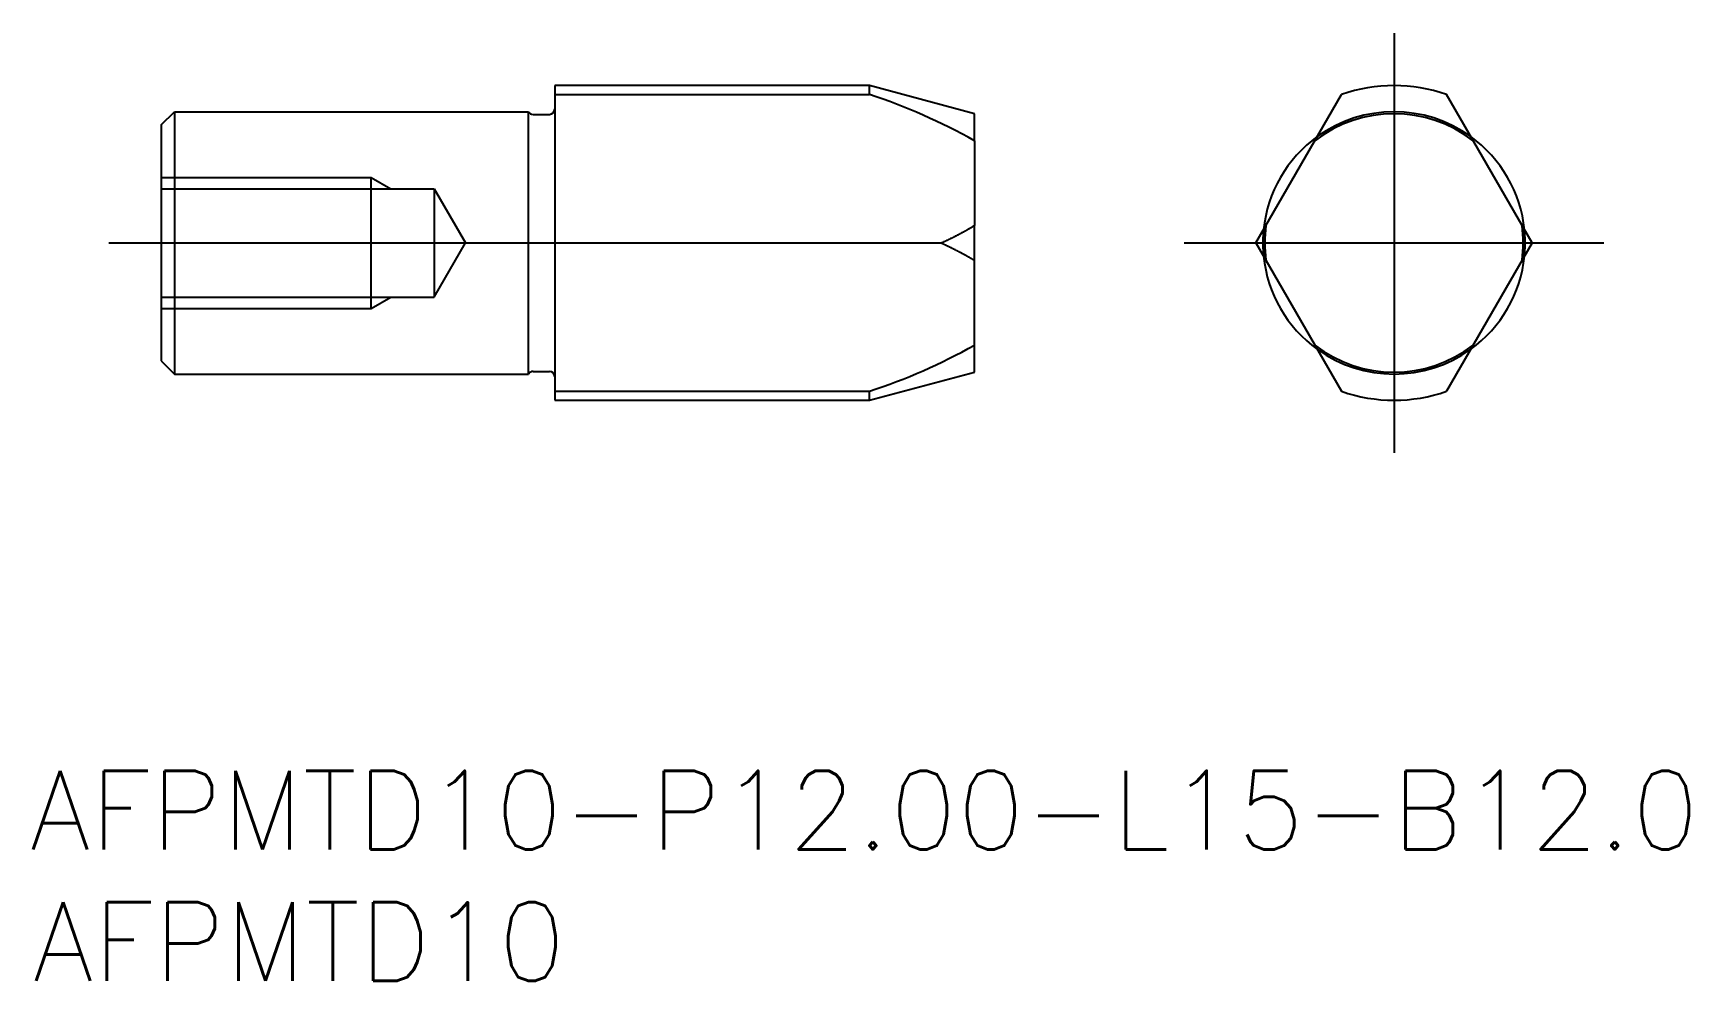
# Model space of a CAD drawing. Extents: x -51.9 to 11.2, y -28.1 to 8.
import ezdxf

# ---------------------------------------------------------------- set-up
doc = ezdxf.new("R2010")
doc.units = 0
doc.linetypes.add('CENTER', pattern=[50.8, 31.75, -6.35, 6.35, -6.35])
doc.linetypes.add('DASHED', pattern=[19.05, 12.7, -6.35])
doc.layers.get('0').update_dxf_attribs({"linetype": 'CONTINUOUS'})
doc.layers.add('CENTER', color=1, linetype='CONTINUOUS')
doc.styles.get("Standard").update_dxf_attribs({"font": 'txt.shx', "height": 3, "bigfont": 'bigfont.shx'})

msp = doc.modelspace()

# ---------------------------------------------------------------- linework, layer by layer
at = {"color": 7, "linetype": 'CONTINUOUS'}
for p, q in [((-32, 6), (-32, -6)), ((-20, 6), (-32, 6)), ((-16, 4.928), (-20, 6)), ((-20, 5.657), (-20, 6)), ((-32, 5.657), (-20, 5.657)), ((-5.266, 0), (-2, 5.657)), ((5.266, 0), (2, 5.657)), ((-47, 4.5), (-46.5, 5)), ((-47, 4.5), (-47, -4.5)), ((-46.5, 5), (-33, 5)), ((-46.5, 5), (-46.5, -5)), ((-33, -5), (-33, 5)), ((-32.827, 4.9), (-32.2, 4.9)), ((-16, 3.898), (-16, 4.928)), ((-16, 3.898), (-16, 0.663)), ((-16, -0.663), (-16, 0.663)), ((-32, 0), (-17.261, 0)), ((-5.266, 0), (-2, -5.657)), ((5.266, 0), (2, -5.657)), ((-16, -3.898), (-16, -0.663)), ((-16, -4.928), (-16, -3.898)), ((-47, -4.5), (-46.5, -5)), ((-46.5, -5), (-33, -5)), ((-32.827, -4.9), (-32.2, -4.9)), ((-20, -6), (-16, -4.928)), ((-32, -5.657), (-20, -5.657)), ((-20, -6), (-20, -5.657)), ((-32, -6), (-20, -6))]:
    msp.add_line(p, q, dxfattribs=at)
at = {"color": 3, "linetype": 'DASHED'}
for p, q in [((-47, 2.5), (-39, 2.5)), ((-47, 2.067), (-36.6, 2.067)), ((-39, 2.5), (-38.25, 2.067)), ((-39, -2.5), (-39, 2.5)), ((-36.6, 2.067), (-35.407, 0)), ((-36.6, 2.067), (-36.6, -2.067)), ((-36.6, -2.067), (-35.407, 0)), ((-47, -2.067), (-36.6, -2.067)), ((-47, -2.5), (-39, -2.5)), ((-39, -2.5), (-38.25, -2.067))]:
    msp.add_line(p, q, dxfattribs=at)
at = {"color": 7}
for points in [[(-17.261, 0, 0), (-17.25, 0.005, 0), (-17.24, 0.01, 0), (-17.23, 0.014, 0), (-17.22, 0.019, 0), (-17.209, 0.024, 0), (-17.199, 0.029, 0), (-17.189, 0.033, 0), (-17.179, 0.038, 0), (-17.169, 0.043, 0), (-17.159, 0.048, 0), (-17.148, 0.053, 0), (-17.138, 0.057, 0), (-17.128, 0.062, 0), (-17.118, 0.067, 0), (-17.108, 0.072, 0), (-17.097, 0.077, 0), (-17.087, 0.082, 0), (-17.077, 0.086, 0), (-17.067, 0.091, 0), (-17.057, 0.096, 0), (-17.047, 0.101, 0), (-17.036, 0.106, 0), (-17.026, 0.111, 0), (-17.016, 0.116, 0), (-17.006, 0.121, 0), (-16.996, 0.125, 0), (-16.986, 0.13, 0), (-16.975, 0.135, 0), (-16.965, 0.14, 0), (-16.955, 0.145, 0), (-16.945, 0.15, 0), (-16.935, 0.155, 0), (-16.925, 0.16, 0), (-16.915, 0.165, 0), (-16.905, 0.17, 0), (-16.895, 0.175, 0), (-16.884, 0.18, 0), (-16.874, 0.185, 0), (-16.864, 0.19, 0), (-16.854, 0.195, 0), (-16.844, 0.2, 0), (-16.834, 0.205, 0), (-16.824, 0.21, 0), (-16.814, 0.215, 0), (-16.804, 0.22, 0), (-16.794, 0.225, 0), (-16.784, 0.23, 0), (-16.774, 0.235, 0), (-16.764, 0.24, 0), (-16.753, 0.245, 0), (-16.744, 0.25, 0), (-16.733, 0.255, 0), (-16.723, 0.26, 0), (-16.713, 0.266, 0), (-16.703, 0.271, 0), (-16.693, 0.276, 0), (-16.683, 0.281, 0), (-16.673, 0.286, 0), (-16.663, 0.291, 0), (-16.653, 0.296, 0), (-16.643, 0.302, 0), (-16.634, 0.307, 0), (-16.623, 0.312, 0), (-16.613, 0.317, 0), (-16.604, 0.322, 0), (-16.594, 0.327, 0), (-16.584, 0.333, 0), (-16.574, 0.338, 0), (-16.564, 0.343, 0), (-16.554, 0.348, 0), (-16.544, 0.354, 0), (-16.534, 0.359, 0), (-16.524, 0.364, 0), (-16.514, 0.369, 0), (-16.504, 0.375, 0), (-16.494, 0.38, 0), (-16.485, 0.385, 0), (-16.475, 0.391, 0), (-16.465, 0.396, 0), (-16.455, 0.401, 0), (-16.445, 0.407, 0), (-16.435, 0.412, 0), (-16.425, 0.417, 0), (-16.416, 0.423, 0), (-16.406, 0.428, 0), (-16.396, 0.433, 0), (-16.386, 0.439, 0), (-16.376, 0.444, 0), (-16.367, 0.45, 0), (-16.357, 0.455, 0), (-16.347, 0.46, 0), (-16.337, 0.466, 0), (-16.327, 0.471, 0), (-16.318, 0.477, 0), (-16.308, 0.482, 0), (-16.298, 0.488, 0), (-16.288, 0.493, 0), (-16.279, 0.499, 0), (-16.269, 0.504, 0), (-16.259, 0.51, 0), (-16.25, 0.515, 0), (-16.24, 0.521, 0), (-16.23, 0.526, 0), (-16.221, 0.532, 0), (-16.211, 0.537, 0), (-16.201, 0.543, 0), (-16.192, 0.549, 0), (-16.182, 0.554, 0), (-16.172, 0.56, 0), (-16.163, 0.565, 0), (-16.153, 0.571, 0), (-16.143, 0.577, 0), (-16.134, 0.582, 0), (-16.124, 0.588, 0), (-16.114, 0.594, 0), (-16.105, 0.599, 0), (-16.095, 0.605, 0), (-16.086, 0.611, 0), (-16.076, 0.616, 0), (-16.067, 0.622, 0), (-16.057, 0.628, 0), (-16.047, 0.634, 0), (-16.038, 0.639, 0), (-16.029, 0.645, 0), (-16.019, 0.651, 0), (-16.009, 0.657, 0), (-16, 0.663, 0)], [(-17.261, 0, 0), (-17.25, -0.005, 0), (-17.24, -0.01, 0), (-17.23, -0.014, 0), (-17.22, -0.019, 0), (-17.209, -0.024, 0), (-17.199, -0.029, 0), (-17.189, -0.033, 0), (-17.179, -0.038, 0), (-17.169, -0.043, 0), (-17.159, -0.048, 0), (-17.148, -0.053, 0), (-17.138, -0.057, 0), (-17.128, -0.062, 0), (-17.118, -0.067, 0), (-17.108, -0.072, 0), (-17.097, -0.077, 0), (-17.087, -0.082, 0), (-17.077, -0.086, 0), (-17.067, -0.091, 0), (-17.057, -0.096, 0), (-17.047, -0.101, 0), (-17.036, -0.106, 0), (-17.026, -0.111, 0), (-17.016, -0.116, 0), (-17.006, -0.121, 0), (-16.996, -0.125, 0), (-16.986, -0.13, 0), (-16.975, -0.135, 0), (-16.965, -0.14, 0), (-16.955, -0.145, 0), (-16.945, -0.15, 0), (-16.935, -0.155, 0), (-16.925, -0.16, 0), (-16.915, -0.165, 0), (-16.905, -0.17, 0), (-16.895, -0.175, 0), (-16.884, -0.18, 0), (-16.874, -0.185, 0), (-16.864, -0.19, 0), (-16.854, -0.195, 0), (-16.844, -0.2, 0), (-16.834, -0.205, 0), (-16.824, -0.21, 0), (-16.814, -0.215, 0), (-16.804, -0.22, 0), (-16.794, -0.225, 0), (-16.784, -0.23, 0), (-16.774, -0.235, 0), (-16.764, -0.24, 0), (-16.753, -0.245, 0), (-16.744, -0.25, 0), (-16.733, -0.255, 0), (-16.723, -0.26, 0), (-16.713, -0.266, 0), (-16.703, -0.271, 0), (-16.693, -0.276, 0), (-16.683, -0.281, 0), (-16.673, -0.286, 0), (-16.663, -0.291, 0), (-16.653, -0.296, 0), (-16.643, -0.302, 0), (-16.634, -0.307, 0), (-16.623, -0.312, 0), (-16.613, -0.317, 0), (-16.604, -0.322, 0), (-16.594, -0.327, 0), (-16.584, -0.333, 0), (-16.574, -0.338, 0), (-16.564, -0.343, 0), (-16.554, -0.348, 0), (-16.544, -0.354, 0), (-16.534, -0.359, 0), (-16.524, -0.364, 0), (-16.514, -0.369, 0), (-16.504, -0.375, 0), (-16.494, -0.38, 0), (-16.485, -0.385, 0), (-16.475, -0.391, 0), (-16.465, -0.396, 0), (-16.455, -0.401, 0), (-16.445, -0.407, 0), (-16.435, -0.412, 0), (-16.425, -0.417, 0), (-16.416, -0.423, 0), (-16.406, -0.428, 0), (-16.396, -0.433, 0), (-16.386, -0.439, 0), (-16.376, -0.444, 0), (-16.367, -0.45, 0), (-16.357, -0.455, 0), (-16.347, -0.46, 0), (-16.337, -0.466, 0), (-16.327, -0.471, 0), (-16.318, -0.477, 0), (-16.308, -0.482, 0), (-16.298, -0.488, 0), (-16.288, -0.493, 0), (-16.279, -0.499, 0), (-16.269, -0.504, 0), (-16.259, -0.51, 0), (-16.25, -0.515, 0), (-16.24, -0.521, 0), (-16.23, -0.526, 0), (-16.221, -0.532, 0), (-16.211, -0.537, 0), (-16.201, -0.543, 0), (-16.192, -0.549, 0), (-16.182, -0.554, 0), (-16.172, -0.56, 0), (-16.163, -0.565, 0), (-16.153, -0.571, 0), (-16.143, -0.577, 0), (-16.134, -0.582, 0), (-16.124, -0.588, 0), (-16.114, -0.594, 0), (-16.105, -0.599, 0), (-16.095, -0.605, 0), (-16.086, -0.611, 0), (-16.076, -0.616, 0), (-16.067, -0.622, 0), (-16.057, -0.628, 0), (-16.047, -0.634, 0), (-16.038, -0.639, 0), (-16.029, -0.645, 0), (-16.019, -0.651, 0), (-16.009, -0.657, 0), (-16, -0.663, 0)]]:
    msp.add_polyline3d(points, dxfattribs=at)
at = {"color": 7, "linetype": 'CONTINUOUS'}
for centre, radius, start, end in [((0, 0), 6, 70.52878, 109.47122), ((-32.2, 5.1), 0.2, 270, 0), ((-27.077, -15.864), 22.655, 60.72924, 71.79757), ((-32.827, 5.1), 0.2, 210, 270), ((0, 0), 4.928, 52.27375, 127.72625), ((0, 0), 5, 125.79657, 174.20343), ((0, 0), 5, 5.79657, 54.20343), ((0, 0), 4.928, 172.27375, 187.72625), ((0, 0), 4.928, 352.27375, 7.72625), ((0, 0), 5, 185.79657, 234.20343), ((0, 0), 5, 305.79657, 354.20343), ((-27.077, 15.864), 22.655, 288.20243, 299.27076), ((0, 0), 4.928, 232.27375, 307.72625), ((-32.827, -5.1), 0.2, 90, 150), ((-32.2, -5.1), 0.2, 0, 90), ((0, 0), 6, 250.52878, 289.47122)]:
    msp.add_arc(centre, radius, start, end, dxfattribs=at)
at = {"color": 3, "linetype": 'DASHED'}
for start, end in [(54.20343, 125.79657), (174.20343, 185.79657), (354.20343, 5.79657), (234.20343, 305.79657)]:
    msp.add_arc((0, 0), 5, start, end, dxfattribs=at)
at = {"layer": 'CENTER', "color": 1, "linetype": 'CENTER'}
for p, q in [((0, 8), (0, -8)), ((-49, 0), (-14, 0)), ((-8, 0), (8, 0))]:
    msp.add_line(p, q, dxfattribs=at)

# ---------------------------------------------------------------- texts
at = {"color": 7, "linetype": 'CONTINUOUS'}
for s, p in [('AFPMTD10-P12.00-L15-B12.0', (-52.015, -23.126)), ('AFPMTD10', (-51.902, -28.14))]:
    msp.add_text(s, height=3, dxfattribs=at).set_placement(p)

doc.saveas('drawing.dxf')
